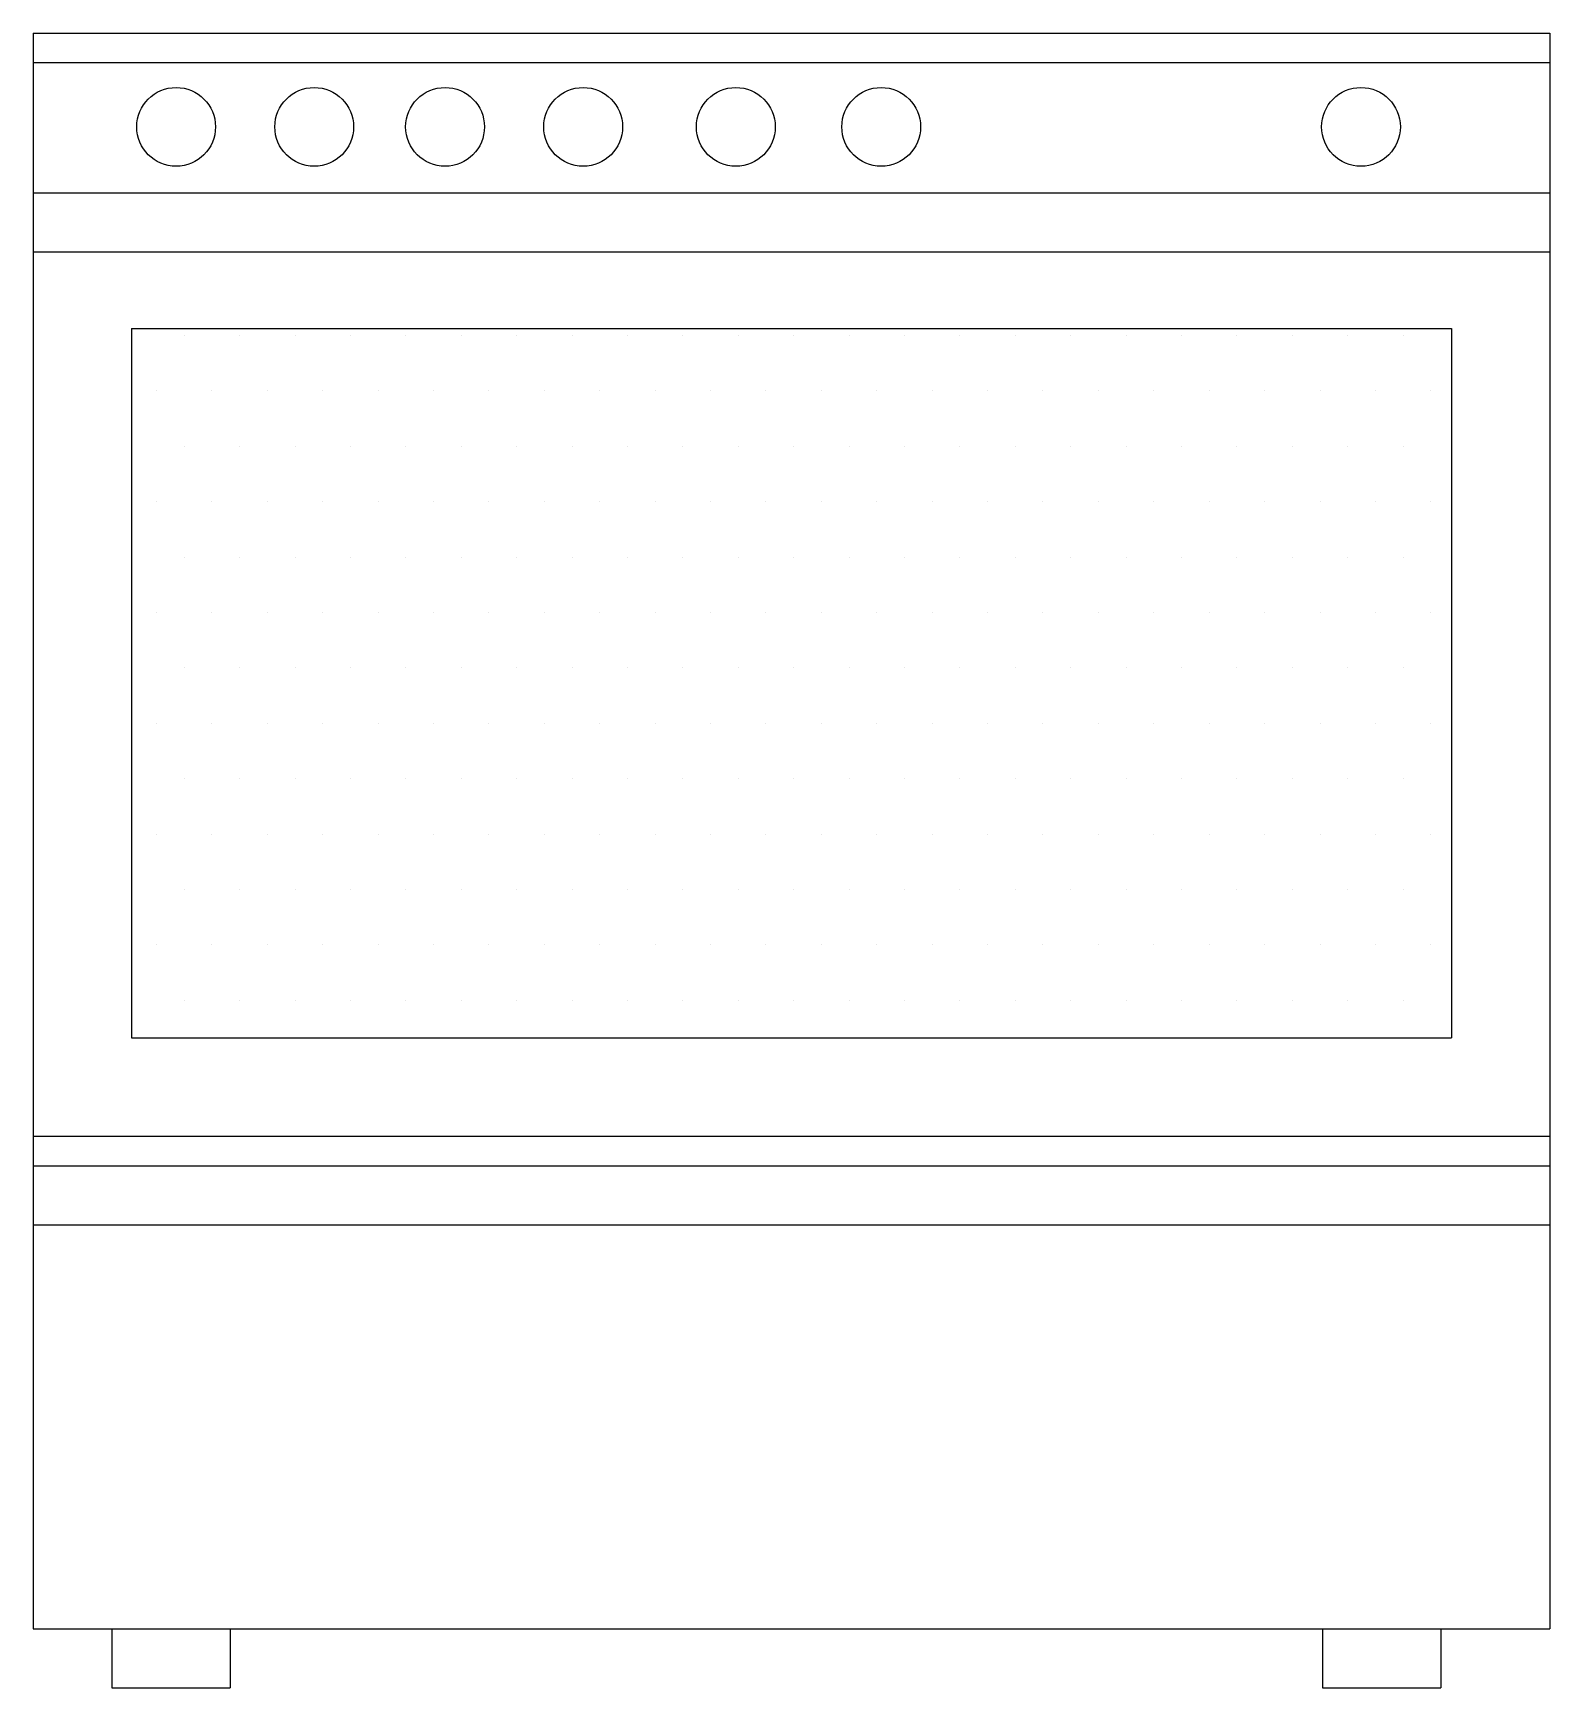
# Model space of a CAD drawing. Header units: metres. Extents: x -0.07 to 0.7, y 0 to 0.84.
import ezdxf

# ---------------------------------------------------------------- set-up
doc = ezdxf.new("R2010")
doc.units = ezdxf.units.M

msp = doc.modelspace()

# ---------------------------------------------------------------- linework, layer by layer
for p, q in [((-0.07, 0.84), (0.7, 0.84)), ((-0.07, 0.84), (-0.07, 0.03)), ((0.7, 0.84), (0.7, 0.03)), ((-0.07, 0.825), (0.7, 0.825)), ((-0.07, 0.75894), (0.7, 0.75894)), ((-0.07, 0.72894), (0.7, 0.72894)), ((-0.02, 0.69), (-0.02, 0.33)), ((-0.02, 0.69), (0.65, 0.69)), ((0.65, 0.69), (0.65, 0.33)), ((-0.02, 0.33), (0.65, 0.33)), ((-0.07, 0.28), (0.7, 0.28)), ((-0.07, 0.265), (0.7, 0.265)), ((-0.07, 0.235), (0.7, 0.235)), ((-0.07, 0.03), (0.7, 0.03)), ((-0.03, 0.03), (-0.03, 0)), ((0.03, 0.03), (0.03, 0)), ((0.58463, 0.03), (0.58463, 0)), ((0.64463, 0.03), (0.64463, 0)), ((-0.03, 0), (0.03, 0)), ((0.58463, 0), (0.64463, 0))]:
    msp.add_line(p, q)
at = {"color": 0}
for p, q in [((0.00673, 0.68648), (0.00673, 0.68648)), ((0.03485, 0.68648), (0.03485, 0.68648)), ((0.06298, 0.68648), (0.06298, 0.68648)), ((0.0911, 0.68648), (0.0911, 0.68648)), ((0.11923, 0.68648), (0.11923, 0.68648)), ((0.14735, 0.68648), (0.14735, 0.68648)), ((0.17548, 0.68648), (0.17548, 0.68648)), ((0.2036, 0.68648), (0.2036, 0.68648)), ((0.23173, 0.68648), (0.23173, 0.68648)), ((0.25985, 0.68648), (0.25985, 0.68648)), ((0.28798, 0.68648), (0.28798, 0.68648)), ((0.3161, 0.68648), (0.3161, 0.68648)), ((0.34423, 0.68648), (0.34423, 0.68648)), ((0.37235, 0.68648), (0.37235, 0.68648)), ((0.40048, 0.68648), (0.40048, 0.68648)), ((0.4286, 0.68648), (0.4286, 0.68648)), ((0.45673, 0.68648), (0.45673, 0.68648)), ((0.48485, 0.68648), (0.48485, 0.68648)), ((0.51298, 0.68648), (0.51298, 0.68648)), ((0.5411, 0.68648), (0.5411, 0.68648)), ((0.56923, 0.68648), (0.56923, 0.68648)), ((0.59735, 0.68648), (0.59735, 0.68648)), ((0.62548, 0.68648), (0.62548, 0.68648)), ((-0.00733, 0.65836), (-0.00733, 0.65836)), ((0.02079, 0.65836), (0.02079, 0.65836)), ((0.04892, 0.65836), (0.04892, 0.65836)), ((0.07704, 0.65836), (0.07704, 0.65836)), ((0.10517, 0.65836), (0.10517, 0.65836)), ((0.13329, 0.65836), (0.13329, 0.65836)), ((0.16142, 0.65836), (0.16142, 0.65836)), ((0.18954, 0.65836), (0.18954, 0.65836)), ((0.21767, 0.65836), (0.21767, 0.65836)), ((0.24579, 0.65836), (0.24579, 0.65836)), ((0.27392, 0.65836), (0.27392, 0.65836)), ((0.30204, 0.65836), (0.30204, 0.65836)), ((0.33017, 0.65836), (0.33017, 0.65836)), ((0.35829, 0.65836), (0.35829, 0.65836)), ((0.38642, 0.65836), (0.38642, 0.65836)), ((0.41454, 0.65836), (0.41454, 0.65836)), ((0.44267, 0.65836), (0.44267, 0.65836)), ((0.47079, 0.65836), (0.47079, 0.65836)), ((0.49892, 0.65836), (0.49892, 0.65836)), ((0.52704, 0.65836), (0.52704, 0.65836)), ((0.55517, 0.65836), (0.55517, 0.65836)), ((0.58329, 0.65836), (0.58329, 0.65836)), ((0.61142, 0.65836), (0.61142, 0.65836)), ((0.63954, 0.65836), (0.63954, 0.65836)), ((0.00673, 0.63023), (0.00673, 0.63023)), ((0.03485, 0.63023), (0.03485, 0.63023)), ((0.06298, 0.63023), (0.06298, 0.63023)), ((0.0911, 0.63023), (0.0911, 0.63023)), ((0.11923, 0.63023), (0.11923, 0.63023)), ((0.14735, 0.63023), (0.14735, 0.63023)), ((0.17548, 0.63023), (0.17548, 0.63023)), ((0.2036, 0.63023), (0.2036, 0.63023)), ((0.23173, 0.63023), (0.23173, 0.63023)), ((0.25985, 0.63023), (0.25985, 0.63023)), ((0.28798, 0.63023), (0.28798, 0.63023)), ((0.3161, 0.63023), (0.3161, 0.63023)), ((0.34423, 0.63023), (0.34423, 0.63023)), ((0.37235, 0.63023), (0.37235, 0.63023)), ((0.40048, 0.63023), (0.40048, 0.63023)), ((0.4286, 0.63023), (0.4286, 0.63023)), ((0.45673, 0.63023), (0.45673, 0.63023)), ((0.48485, 0.63023), (0.48485, 0.63023)), ((0.51298, 0.63023), (0.51298, 0.63023)), ((0.5411, 0.63023), (0.5411, 0.63023)), ((0.56923, 0.63023), (0.56923, 0.63023)), ((0.59735, 0.63023), (0.59735, 0.63023)), ((0.62548, 0.63023), (0.62548, 0.63023)), ((-0.00733, 0.60211), (-0.00733, 0.60211)), ((0.02079, 0.60211), (0.02079, 0.60211)), ((0.04892, 0.60211), (0.04892, 0.60211)), ((0.07704, 0.60211), (0.07704, 0.60211)), ((0.10517, 0.60211), (0.10517, 0.60211)), ((0.13329, 0.60211), (0.13329, 0.60211)), ((0.16142, 0.60211), (0.16142, 0.60211)), ((0.18954, 0.60211), (0.18954, 0.60211)), ((0.21767, 0.60211), (0.21767, 0.60211)), ((0.24579, 0.60211), (0.24579, 0.60211)), ((0.27392, 0.60211), (0.27392, 0.60211)), ((0.30204, 0.60211), (0.30204, 0.60211)), ((0.33017, 0.60211), (0.33017, 0.60211)), ((0.35829, 0.60211), (0.35829, 0.60211)), ((0.38642, 0.60211), (0.38642, 0.60211)), ((0.41454, 0.60211), (0.41454, 0.60211)), ((0.44267, 0.60211), (0.44267, 0.60211)), ((0.47079, 0.60211), (0.47079, 0.60211)), ((0.49892, 0.60211), (0.49892, 0.60211)), ((0.52704, 0.60211), (0.52704, 0.60211)), ((0.55517, 0.60211), (0.55517, 0.60211)), ((0.58329, 0.60211), (0.58329, 0.60211)), ((0.61142, 0.60211), (0.61142, 0.60211)), ((0.63954, 0.60211), (0.63954, 0.60211)), ((0.00673, 0.57398), (0.00673, 0.57398)), ((0.03485, 0.57398), (0.03485, 0.57398)), ((0.06298, 0.57398), (0.06298, 0.57398)), ((0.0911, 0.57398), (0.0911, 0.57398)), ((0.11923, 0.57398), (0.11923, 0.57398)), ((0.14735, 0.57398), (0.14735, 0.57398)), ((0.17548, 0.57398), (0.17548, 0.57398)), ((0.2036, 0.57398), (0.2036, 0.57398)), ((0.23173, 0.57398), (0.23173, 0.57398)), ((0.25985, 0.57398), (0.25985, 0.57398)), ((0.28798, 0.57398), (0.28798, 0.57398)), ((0.3161, 0.57398), (0.3161, 0.57398)), ((0.34423, 0.57398), (0.34423, 0.57398)), ((0.37235, 0.57398), (0.37235, 0.57398)), ((0.40048, 0.57398), (0.40048, 0.57398)), ((0.4286, 0.57398), (0.4286, 0.57398)), ((0.45673, 0.57398), (0.45673, 0.57398)), ((0.48485, 0.57398), (0.48485, 0.57398)), ((0.51298, 0.57398), (0.51298, 0.57398)), ((0.5411, 0.57398), (0.5411, 0.57398)), ((0.56923, 0.57398), (0.56923, 0.57398)), ((0.59735, 0.57398), (0.59735, 0.57398)), ((0.62548, 0.57398), (0.62548, 0.57398)), ((-0.00733, 0.54586), (-0.00733, 0.54586)), ((0.02079, 0.54586), (0.02079, 0.54586)), ((0.04892, 0.54586), (0.04892, 0.54586)), ((0.07704, 0.54586), (0.07704, 0.54586)), ((0.10517, 0.54586), (0.10517, 0.54586)), ((0.13329, 0.54586), (0.13329, 0.54586)), ((0.16142, 0.54586), (0.16142, 0.54586)), ((0.18954, 0.54586), (0.18954, 0.54586)), ((0.21767, 0.54586), (0.21767, 0.54586)), ((0.24579, 0.54586), (0.24579, 0.54586)), ((0.27392, 0.54586), (0.27392, 0.54586)), ((0.30204, 0.54586), (0.30204, 0.54586)), ((0.33017, 0.54586), (0.33017, 0.54586)), ((0.35829, 0.54586), (0.35829, 0.54586)), ((0.38642, 0.54586), (0.38642, 0.54586)), ((0.41454, 0.54586), (0.41454, 0.54586)), ((0.44267, 0.54586), (0.44267, 0.54586)), ((0.47079, 0.54586), (0.47079, 0.54586)), ((0.49892, 0.54586), (0.49892, 0.54586)), ((0.52704, 0.54586), (0.52704, 0.54586)), ((0.55517, 0.54586), (0.55517, 0.54586)), ((0.58329, 0.54586), (0.58329, 0.54586)), ((0.61142, 0.54586), (0.61142, 0.54586)), ((0.63954, 0.54586), (0.63954, 0.54586)), ((0.00673, 0.51773), (0.00673, 0.51773)), ((0.03485, 0.51773), (0.03485, 0.51773)), ((0.06298, 0.51773), (0.06298, 0.51773)), ((0.0911, 0.51773), (0.0911, 0.51773)), ((0.11923, 0.51773), (0.11923, 0.51773)), ((0.14735, 0.51773), (0.14735, 0.51773)), ((0.17548, 0.51773), (0.17548, 0.51773)), ((0.2036, 0.51773), (0.2036, 0.51773)), ((0.23173, 0.51773), (0.23173, 0.51773)), ((0.25985, 0.51773), (0.25985, 0.51773)), ((0.28798, 0.51773), (0.28798, 0.51773)), ((0.3161, 0.51773), (0.3161, 0.51773)), ((0.34423, 0.51773), (0.34423, 0.51773)), ((0.37235, 0.51773), (0.37235, 0.51773)), ((0.40048, 0.51773), (0.40048, 0.51773)), ((0.4286, 0.51773), (0.4286, 0.51773)), ((0.45673, 0.51773), (0.45673, 0.51773)), ((0.48485, 0.51773), (0.48485, 0.51773)), ((0.51298, 0.51773), (0.51298, 0.51773)), ((0.5411, 0.51773), (0.5411, 0.51773)), ((0.56923, 0.51773), (0.56923, 0.51773)), ((0.59735, 0.51773), (0.59735, 0.51773)), ((0.62548, 0.51773), (0.62548, 0.51773)), ((-0.00733, 0.48961), (-0.00733, 0.48961)), ((0.02079, 0.48961), (0.02079, 0.48961)), ((0.04892, 0.48961), (0.04892, 0.48961)), ((0.07704, 0.48961), (0.07704, 0.48961)), ((0.10517, 0.48961), (0.10517, 0.48961)), ((0.13329, 0.48961), (0.13329, 0.48961)), ((0.16142, 0.48961), (0.16142, 0.48961)), ((0.18954, 0.48961), (0.18954, 0.48961)), ((0.21767, 0.48961), (0.21767, 0.48961)), ((0.24579, 0.48961), (0.24579, 0.48961)), ((0.27392, 0.48961), (0.27392, 0.48961)), ((0.30204, 0.48961), (0.30204, 0.48961)), ((0.33017, 0.48961), (0.33017, 0.48961)), ((0.35829, 0.48961), (0.35829, 0.48961)), ((0.38642, 0.48961), (0.38642, 0.48961)), ((0.41454, 0.48961), (0.41454, 0.48961)), ((0.44267, 0.48961), (0.44267, 0.48961)), ((0.47079, 0.48961), (0.47079, 0.48961)), ((0.49892, 0.48961), (0.49892, 0.48961)), ((0.52704, 0.48961), (0.52704, 0.48961)), ((0.55517, 0.48961), (0.55517, 0.48961)), ((0.58329, 0.48961), (0.58329, 0.48961)), ((0.61142, 0.48961), (0.61142, 0.48961)), ((0.63954, 0.48961), (0.63954, 0.48961)), ((0.00673, 0.46148), (0.00673, 0.46148)), ((0.03485, 0.46148), (0.03485, 0.46148)), ((0.06298, 0.46148), (0.06298, 0.46148)), ((0.0911, 0.46148), (0.0911, 0.46148)), ((0.11923, 0.46148), (0.11923, 0.46148)), ((0.14735, 0.46148), (0.14735, 0.46148)), ((0.17548, 0.46148), (0.17548, 0.46148)), ((0.2036, 0.46148), (0.2036, 0.46148)), ((0.23173, 0.46148), (0.23173, 0.46148)), ((0.25985, 0.46148), (0.25985, 0.46148)), ((0.28798, 0.46148), (0.28798, 0.46148)), ((0.3161, 0.46148), (0.3161, 0.46148)), ((0.34423, 0.46148), (0.34423, 0.46148)), ((0.37235, 0.46148), (0.37235, 0.46148)), ((0.40048, 0.46148), (0.40048, 0.46148)), ((0.4286, 0.46148), (0.4286, 0.46148)), ((0.45673, 0.46148), (0.45673, 0.46148)), ((0.48485, 0.46148), (0.48485, 0.46148)), ((0.51298, 0.46148), (0.51298, 0.46148)), ((0.5411, 0.46148), (0.5411, 0.46148)), ((0.56923, 0.46148), (0.56923, 0.46148)), ((0.59735, 0.46148), (0.59735, 0.46148)), ((0.62548, 0.46148), (0.62548, 0.46148)), ((-0.00733, 0.43336), (-0.00733, 0.43336)), ((0.02079, 0.43336), (0.02079, 0.43336)), ((0.04892, 0.43336), (0.04892, 0.43336)), ((0.07704, 0.43336), (0.07704, 0.43336)), ((0.10517, 0.43336), (0.10517, 0.43336)), ((0.13329, 0.43336), (0.13329, 0.43336)), ((0.16142, 0.43336), (0.16142, 0.43336)), ((0.18954, 0.43336), (0.18954, 0.43336)), ((0.21767, 0.43336), (0.21767, 0.43336)), ((0.24579, 0.43336), (0.24579, 0.43336)), ((0.27392, 0.43336), (0.27392, 0.43336)), ((0.30204, 0.43336), (0.30204, 0.43336)), ((0.33017, 0.43336), (0.33017, 0.43336)), ((0.35829, 0.43336), (0.35829, 0.43336)), ((0.38642, 0.43336), (0.38642, 0.43336)), ((0.41454, 0.43336), (0.41454, 0.43336)), ((0.44267, 0.43336), (0.44267, 0.43336)), ((0.47079, 0.43336), (0.47079, 0.43336)), ((0.49892, 0.43336), (0.49892, 0.43336)), ((0.52704, 0.43336), (0.52704, 0.43336)), ((0.55517, 0.43336), (0.55517, 0.43336)), ((0.58329, 0.43336), (0.58329, 0.43336)), ((0.61142, 0.43336), (0.61142, 0.43336)), ((0.63954, 0.43336), (0.63954, 0.43336)), ((0.00673, 0.40523), (0.00673, 0.40523)), ((0.03485, 0.40523), (0.03485, 0.40523)), ((0.06298, 0.40523), (0.06298, 0.40523)), ((0.0911, 0.40523), (0.0911, 0.40523)), ((0.11923, 0.40523), (0.11923, 0.40523)), ((0.14735, 0.40523), (0.14735, 0.40523)), ((0.17548, 0.40523), (0.17548, 0.40523)), ((0.2036, 0.40523), (0.2036, 0.40523)), ((0.23173, 0.40523), (0.23173, 0.40523)), ((0.25985, 0.40523), (0.25985, 0.40523)), ((0.28798, 0.40523), (0.28798, 0.40523)), ((0.3161, 0.40523), (0.3161, 0.40523)), ((0.34423, 0.40523), (0.34423, 0.40523)), ((0.37235, 0.40523), (0.37235, 0.40523)), ((0.40048, 0.40523), (0.40048, 0.40523)), ((0.4286, 0.40523), (0.4286, 0.40523)), ((0.45673, 0.40523), (0.45673, 0.40523)), ((0.48485, 0.40523), (0.48485, 0.40523)), ((0.51298, 0.40523), (0.51298, 0.40523)), ((0.5411, 0.40523), (0.5411, 0.40523)), ((0.56923, 0.40523), (0.56923, 0.40523)), ((0.59735, 0.40523), (0.59735, 0.40523)), ((0.62548, 0.40523), (0.62548, 0.40523)), ((-0.00733, 0.37711), (-0.00733, 0.37711)), ((0.02079, 0.37711), (0.02079, 0.37711)), ((0.04892, 0.37711), (0.04892, 0.37711)), ((0.07704, 0.37711), (0.07704, 0.37711)), ((0.10517, 0.37711), (0.10517, 0.37711)), ((0.13329, 0.37711), (0.13329, 0.37711)), ((0.16142, 0.37711), (0.16142, 0.37711)), ((0.18954, 0.37711), (0.18954, 0.37711)), ((0.21767, 0.37711), (0.21767, 0.37711)), ((0.24579, 0.37711), (0.24579, 0.37711)), ((0.27392, 0.37711), (0.27392, 0.37711)), ((0.30204, 0.37711), (0.30204, 0.37711)), ((0.33017, 0.37711), (0.33017, 0.37711)), ((0.35829, 0.37711), (0.35829, 0.37711)), ((0.38642, 0.37711), (0.38642, 0.37711)), ((0.41454, 0.37711), (0.41454, 0.37711)), ((0.44267, 0.37711), (0.44267, 0.37711)), ((0.47079, 0.37711), (0.47079, 0.37711)), ((0.49892, 0.37711), (0.49892, 0.37711)), ((0.52704, 0.37711), (0.52704, 0.37711)), ((0.55517, 0.37711), (0.55517, 0.37711)), ((0.58329, 0.37711), (0.58329, 0.37711)), ((0.61142, 0.37711), (0.61142, 0.37711)), ((0.63954, 0.37711), (0.63954, 0.37711)), ((0.00673, 0.34898), (0.00673, 0.34898)), ((0.03485, 0.34898), (0.03485, 0.34898)), ((0.06298, 0.34898), (0.06298, 0.34898)), ((0.0911, 0.34898), (0.0911, 0.34898)), ((0.11923, 0.34898), (0.11923, 0.34898)), ((0.14735, 0.34898), (0.14735, 0.34898)), ((0.17548, 0.34898), (0.17548, 0.34898)), ((0.2036, 0.34898), (0.2036, 0.34898)), ((0.23173, 0.34898), (0.23173, 0.34898)), ((0.25985, 0.34898), (0.25985, 0.34898)), ((0.28798, 0.34898), (0.28798, 0.34898)), ((0.3161, 0.34898), (0.3161, 0.34898)), ((0.34423, 0.34898), (0.34423, 0.34898)), ((0.37235, 0.34898), (0.37235, 0.34898)), ((0.40048, 0.34898), (0.40048, 0.34898)), ((0.4286, 0.34898), (0.4286, 0.34898)), ((0.45673, 0.34898), (0.45673, 0.34898)), ((0.48485, 0.34898), (0.48485, 0.34898)), ((0.51298, 0.34898), (0.51298, 0.34898)), ((0.5411, 0.34898), (0.5411, 0.34898)), ((0.56923, 0.34898), (0.56923, 0.34898)), ((0.59735, 0.34898), (0.59735, 0.34898)), ((0.62548, 0.34898), (0.62548, 0.34898))]:
    msp.add_line(p, q, dxfattribs=at)
for centre in [(0.00259, 0.79237), (0.0727, 0.79237), (0.13913, 0.79237), (0.20924, 0.79237), (0.28674, 0.79237), (0.36054, 0.79237), (0.6041, 0.79237)]:
    msp.add_circle(centre, 0.02)

doc.saveas('drawing.dxf')
